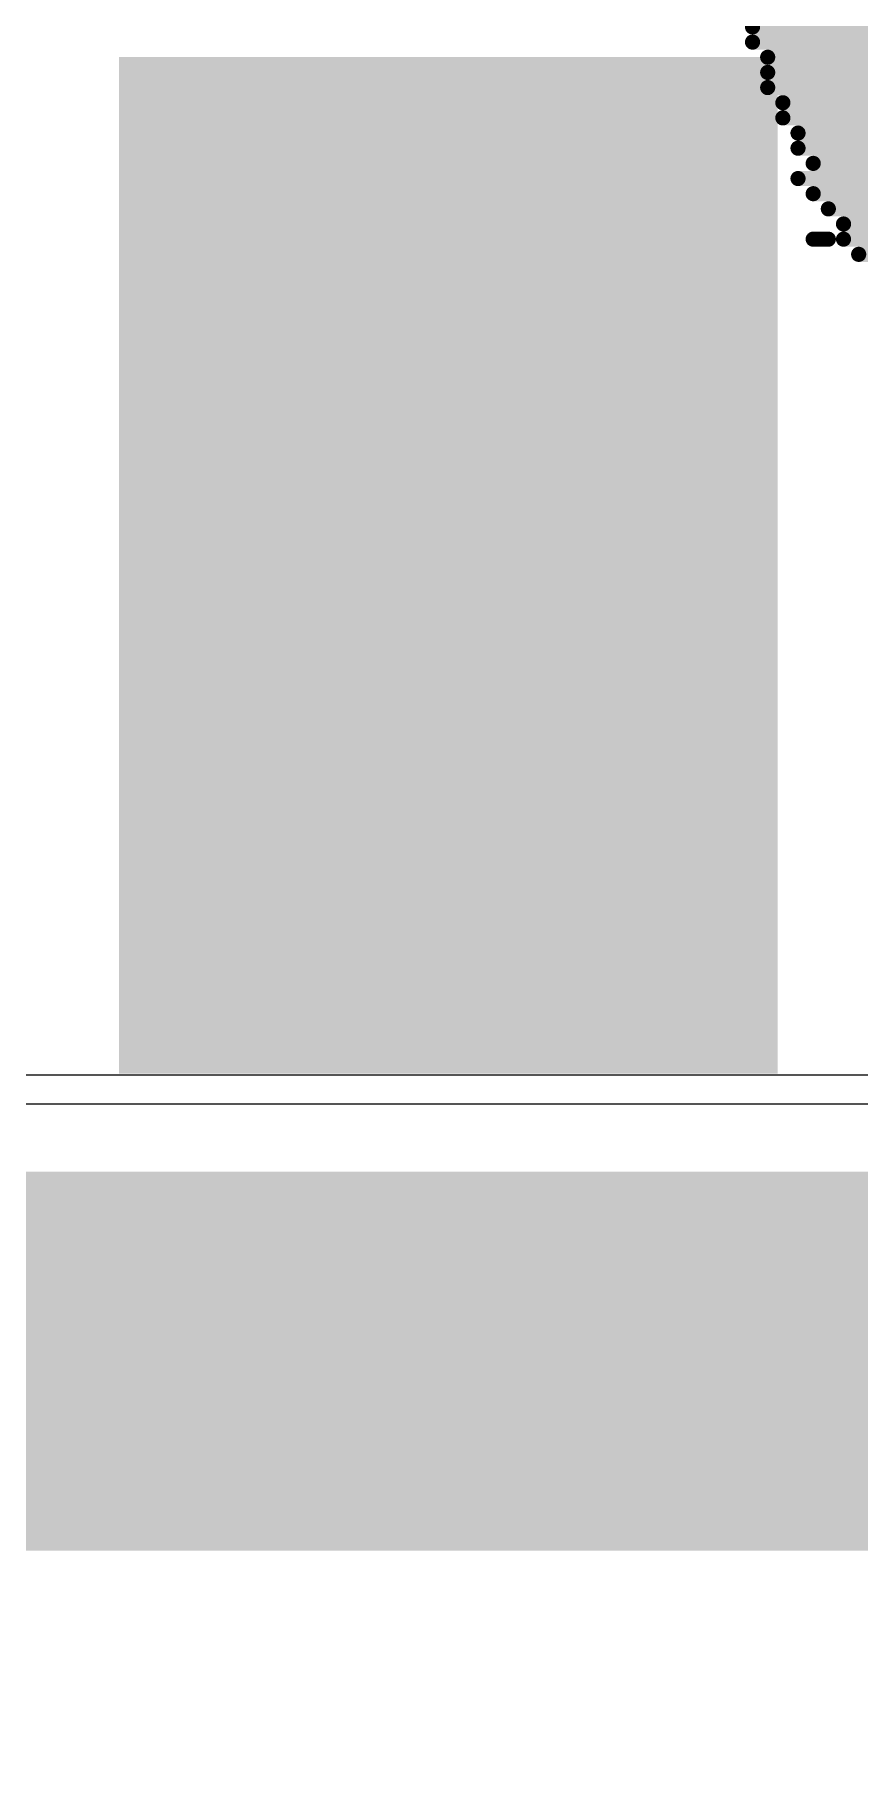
# Model space of a CAD drawing. Header units: inches. Extents: x -5 to 426, y -53 to 116.
# Drawn here: x 16.588 to 17.969, y -12.608 to -9.717 of the extents above; entities that cross this region are included whole.
import ezdxf

# ---------------------------------------------------------------- set-up
doc = ezdxf.new("R2010")
doc.units = ezdxf.units.IN
for name, color, linetype in [('Board Outline', 216, 'Continuous'), ('Bottom Layer', 5, 'Continuous'), ('Bottom Overlay', 54, 'Continuous'), ('Top Layer', 1, 'Continuous'), ('Top Paste', 8, 'Continuous'), ('Top Solder', 216, 'Continuous')]:
    doc.layers.add(name, color=color, linetype=linetype)

# ---------------------------------------------------------------- blocks, each defined once
blk = doc.blocks.new('38_SMD_M______23')
at = {"layer": 'Top Layer'}
blk.add_hatch(color=1, dxfattribs=at).paths.add_polyline_path([(8, -2.1), (9.5, -2.1), (9.5, -3), (8, -3)])
at = {"layer": 'Top Paste'}
blk.add_hatch(color=8, dxfattribs=at).paths.add_polyline_path([(8, -2.1), (9.5, -2.1), (9.5, -3), (8, -3)])
at = {"layer": 'Top Solder'}
blk.add_hatch(color=216, dxfattribs=at).paths.add_polyline_path([(7.8984, -1.9984), (9.6016, -1.9984), (9.6016, -3.1016), (7.8984, -3.1016)])

msp = doc.modelspace()

# ---------------------------------------------------------------- linework, layer by layer
at = {"layer": 'Board Outline'}
msp.add_lwpolyline([(49.7725, 6.3481, 0.254, 0.254, -1.144567), (-0.2979, -38.4414, 0.254, 0.254, 0)], format="xyseb", dxfattribs=at)
at = {"layer": 'Bottom Layer'}
msp.add_line((18.5047, -11.4601), (8.3891, -11.4601), dxfattribs=at)
msp.add_lwpolyline([(8.3891, -11.9392, 0.635, 0.635, 0), (18.5047, -11.9392, 0.635, 0.635, 0)], format="xyseb", dxfattribs=at)
at = {"layer": 'Bottom Overlay'}
for points in [[(17.7903, -9.704, 0.0254, 0.0254, 0), (18.7809, -9.704, 0.0254, 0.0254, 0)], [(17.7903, -9.7294, 0.0254, 0.0254, 0), (18.7809, -9.7294, 0.0254, 0.0254, 0)], [(17.8157, -9.7548, 0.0254, 0.0254, 0), (18.8063, -9.7548, 0.0254, 0.0254, 0)], [(17.8157, -9.7802, 0.0254, 0.0254, 0), (18.8317, -9.7802, 0.0254, 0.0254, 0)], [(17.8157, -9.8056, 0.0254, 0.0254, 0), (18.8317, -9.8056, 0.0254, 0.0254, 0)], [(17.8411, -9.831, 0.0254, 0.0254, 0), (18.8825, -9.831, 0.0254, 0.0254, 0)], [(17.8411, -9.8564, 0.0254, 0.0254, 0), (18.9079, -9.8564, 0.0254, 0.0254, 0)], [(17.8665, -9.8818, 0.0254, 0.0254, 0), (18.9587, -9.8818, 0.0254, 0.0254, 0)], [(17.8665, -9.9072, 0.0254, 0.0254, 0), (19.0603, -9.9072, 0.0254, 0.0254, 0)], [(17.8665, -9.958, 0.0254, 0.0254, 0), (20.5335, -9.958, 0.0254, 0.0254, 0)], [(17.8919, -9.9326, 0.0254, 0.0254, 0), (20.5335, -9.9326, 0.0254, 0.0254, 0)], [(17.8919, -9.9834, 0.0254, 0.0254, 0), (20.5081, -9.9834, 0.0254, 0.0254, 0)], [(17.9173, -10.0088, 0.0254, 0.0254, 0), (20.4827, -10.0088, 0.0254, 0.0254, 0)], [(17.9427, -10.0342, 0.0254, 0.0254, 0), (20.4827, -10.0342, 0.0254, 0.0254, 0)], [(17.8919, -10.0596, 0.0254, 0.0254, 0), (17.9173, -10.0596, 0.0254, 0.0254, 0)], [(17.9427, -10.0596, 0.0254, 0.0254, 0), (20.4573, -10.0596, 0.0254, 0.0254, 0)], [(17.9681, -10.085, 0.0254, 0.0254, 0), (20.4319, -10.085, 0.0254, 0.0254, 0)]]:
    msp.add_lwpolyline(points, format="xyseb", dxfattribs=at)
for points in [[(17.7839, -9.704, 0.0127, 0.0127, 1), (17.7966, -9.704, 0.0127, 0.0127, 1)], [(17.7839, -9.7294, 0.0127, 0.0127, 1), (17.7966, -9.7294, 0.0127, 0.0127, 1)], [(17.8093, -9.7548, 0.0127, 0.0127, 1), (17.822, -9.7548, 0.0127, 0.0127, 1)], [(17.8093, -9.7802, 0.0127, 0.0127, 1), (17.822, -9.7802, 0.0127, 0.0127, 1)], [(17.8093, -9.8056, 0.0127, 0.0127, 1), (17.822, -9.8056, 0.0127, 0.0127, 1)], [(17.8347, -9.831, 0.0127, 0.0127, 1), (17.8474, -9.831, 0.0127, 0.0127, 1)], [(17.8347, -9.8564, 0.0127, 0.0127, 1), (17.8474, -9.8564, 0.0127, 0.0127, 1)], [(17.8601, -9.8818, 0.0127, 0.0127, 1), (17.8728, -9.8818, 0.0127, 0.0127, 1)], [(17.8601, -9.9072, 0.0127, 0.0127, 1), (17.8728, -9.9072, 0.0127, 0.0127, 1)], [(17.8601, -9.958, 0.0127, 0.0127, 1), (17.8728, -9.958, 0.0127, 0.0127, 1)], [(17.8855, -9.9326, 0.0127, 0.0127, 1), (17.8982, -9.9326, 0.0127, 0.0127, 1)], [(17.8855, -9.9834, 0.0127, 0.0127, 1), (17.8982, -9.9834, 0.0127, 0.0127, 1)], [(17.9109, -10.0088, 0.0127, 0.0127, 1), (17.9236, -10.0088, 0.0127, 0.0127, 1)], [(17.9363, -10.0342, 0.0127, 0.0127, 1), (17.949, -10.0342, 0.0127, 0.0127, 1)], [(17.8855, -10.0596, 0.0127, 0.0127, 1), (17.8982, -10.0596, 0.0127, 0.0127, 1)], [(17.9109, -10.0596, 0.0127, 0.0127, 1), (17.9236, -10.0596, 0.0127, 0.0127, 1)], [(17.9363, -10.0596, 0.0127, 0.0127, 1), (17.949, -10.0596, 0.0127, 0.0127, 1)], [(17.9617, -10.085, 0.0127, 0.0127, 1), (17.9744, -10.085, 0.0127, 0.0127, 1)]]:
    msp.add_lwpolyline(points, format="xyseb", close=True, dxfattribs=at)
at = {"layer": 'Top Layer'}
for p, q in [((16.5513, -11.5084), (16.6131, -11.5084)), ((16.6131, -11.5084), (16.7401, -11.5084)), ((16.7401, -11.5084), (17.8213, -11.5084)), ((17.8213, -11.5084), (17.9483, -11.5084)), ((17.9483, -11.5084), (18.0101, -11.5084))]:
    msp.add_line(p, q, dxfattribs=at)

# ---------------------------------------------------------------- block references
at = {"rotation": 90}
msp.add_blockref('38_SMD_M______23', (14.7307, -19.356), dxfattribs=at)

doc.saveas('drawing.dxf')
